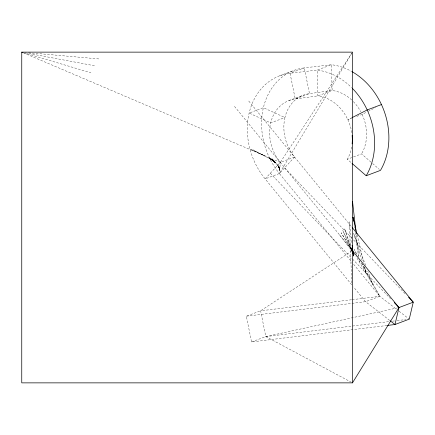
<?xml version="1.0" encoding="UTF-8"?>
<svg xmlns="http://www.w3.org/2000/svg" width="435" height="435" viewBox="0 0 435 435"><rect width="100%" height="100%" fill="white"/><g stroke="black" fill="none" stroke-linecap="round" stroke-linejoin="round"><path stroke-width="0.33" stroke-dasharray="2.17 1.63" d="M279.591 171.085L279.607 167.372L279.618 170.743L279.313 167.035L279.645 170.395L279.014 166.697L279.672 170.047L278.721 166.36L279.705 169.699L278.128 165.686L279.759 169.003L277.834 165.354L279.787 168.655L277.535 165.017L279.814 168.307L277.242 164.68L279.841 167.964L273.425 160.395M351.784 53.293L279.395 173.521L265.132 178.894A66.147 54.07 69.3 0 1 249.124 113.078A66.147 54.07 69.3 0 1 290.047 73.243L304.304 67.865L331.426 64.723A66.147 54.07 69.3 0 1 351.801 71.53M352.48 52.135L280.287 162.407L265.132 178.894L351.823 284.898M351.73 99.985A39.688 32.44 69.3 0 0 332.122 90.496L309.497 93.639A39.688 32.44 69.3 0 0 284.947 117.542L270.684 122.915L249.124 113.078L263.387 107.706L284.947 117.542A39.688 32.44 69.3 0 0 294.549 157.03L279.395 173.521L351.92 262.207M351.915 250.946L260.614 310.813L246.351 316.185L251.544 341.959L386.911 325.5M351.997 117.678L347.875 119.777L351.442 118.429M356.787 116.417L362.137 114.4L366.748 112.051M368.157 111.333L375.53 107.575M279.672 75.782L293.935 70.41M288.813 100.615L303.07 95.243M294.549 157.03L280.287 162.407L23.615 52.929M350.838 162.358L347.288 159.264L351.746 157.584M353.53 156.91L361.55 153.887L371.012 162.135M251.544 341.959L265.801 336.581L397.666 307.844M351.534 299.758L260.614 310.813L265.801 336.581L351.29 382.229M352.203 299.671L379.82 296.317L396.943 309.595M246.351 316.185L365.558 301.694L379.82 296.317L361.953 263.692M265.801 336.581L389.048 321.596M392.413 321.188L394.436 320.943M397.128 320.617L405.882 319.551M28.487 52.727L99.919 59.024M25.067 52.755L95.406 65.919M23.691 52.711L90.899 72.808M264.132 155.512L250.506 149.227L265.372 156.165M253.039 149.836L273.985 160.977L268.471 157.791L274.284 161.314L269.091 158.117L274.577 161.651L269.711 158.443L274.871 161.989L270.331 158.77L275.17 162.326L270.951 159.096L275.464 162.663L271.57 159.422L275.763 162.994L272.185 159.748L276.056 163.332L272.805 160.069L276.356 163.669M399.085 311.259L409.248 319.143M389.64 320.367L365.558 301.694L353.541 286.997M372.588 163.506L379.287 169.345M284.572 167.883L351.73 237.972M353.606 239.935L405.268 293.848M270.314 173.26L352.029 258.542M352.497 259.032L390.538 298.731M248.749 101.023L351.833 227.075M234.487 106.401L351.741 249.782M353.639 264.306L379.82 296.317L355.944 256.362M339.637 234.982L351.795 250.696M351.774 249.859L341.247 232.796L351.969 251.115M356.754 254.198L354.155 249.456L356.977 254.769M361.371 263.034L372.985 284.881L367.782 271.038M351.697 249.641L342.851 230.61L351.823 250.951M365.656 265.377L353.595 233.29L362.306 261.141M351.741 249.516L344.455 228.424L351.801 250.854M363.921 266.323L366.15 273.446L364.628 266.894M357.157 234.808L363.557 262.31M354.351 226.504L354.541 227.848M355.194 232.535L358.565 256.65M351.828 242.605L349.272 221.872L351.817 283.979M356.314 235.177L358.717 256.645M351.79 132.648A39.688 32.44 69.3 0 0 317.865 95.874L317.169 70.1L331.426 64.723L332.122 90.496L317.865 95.874L295.234 99.011A39.688 32.44 69.3 0 0 270.684 122.915A39.688 32.44 69.3 0 0 280.287 162.407L279.395 173.521A66.147 54.07 69.3 0 1 263.387 107.706A66.147 54.07 69.3 0 1 304.304 67.865L309.497 93.639L295.234 99.011L290.047 73.243L317.169 70.1A66.147 54.07 69.3 0 1 351.589 87.587M351.714 147.014A39.688 32.44 69.3 0 1 347.288 159.264M353.383 101.6A39.688 32.44 69.3 0 1 360.805 111.751M362.137 114.4A39.688 32.44 69.3 0 1 361.55 153.887M359.315 262.011L359.131 260.668L359.315 262.011"/><path stroke-width="0.65" d="M352.54 250.756L398.987 307.556L394.991 324.515L387.58 325.418M352.48 382.865L352.48 52.135L21.75 52.135L21.75 382.865L352.48 382.865L398.987 307.556L413.25 302.178L352.181 227.5M352.486 117.428L367.189 109.935L381.446 104.563M352.018 163.386L366.21 175.751L380.473 170.379A66.147 54.07 69.3 0 0 352.312 71.824M21.75 52.135L23.001 52.668M390.173 320.78L394.991 324.515L409.248 319.143L413.25 302.178L408.552 297.279M394.295 302.651L398.987 307.556M352.975 252.833L353.976 254.551L352.551 251.484M352.915 253.42L353.731 255.269L352.627 252.072M357.004 234.155L353.041 217.125L353.601 221.149M352.16 245.28L353.481 255.981M352.557 201.633L355.786 230.479M352.475 88.474A66.147 54.07 69.3 0 1 366.21 175.751M352.138 135.454A39.688 32.44 69.3 0 1 352.132 143.903"/></g></svg>
